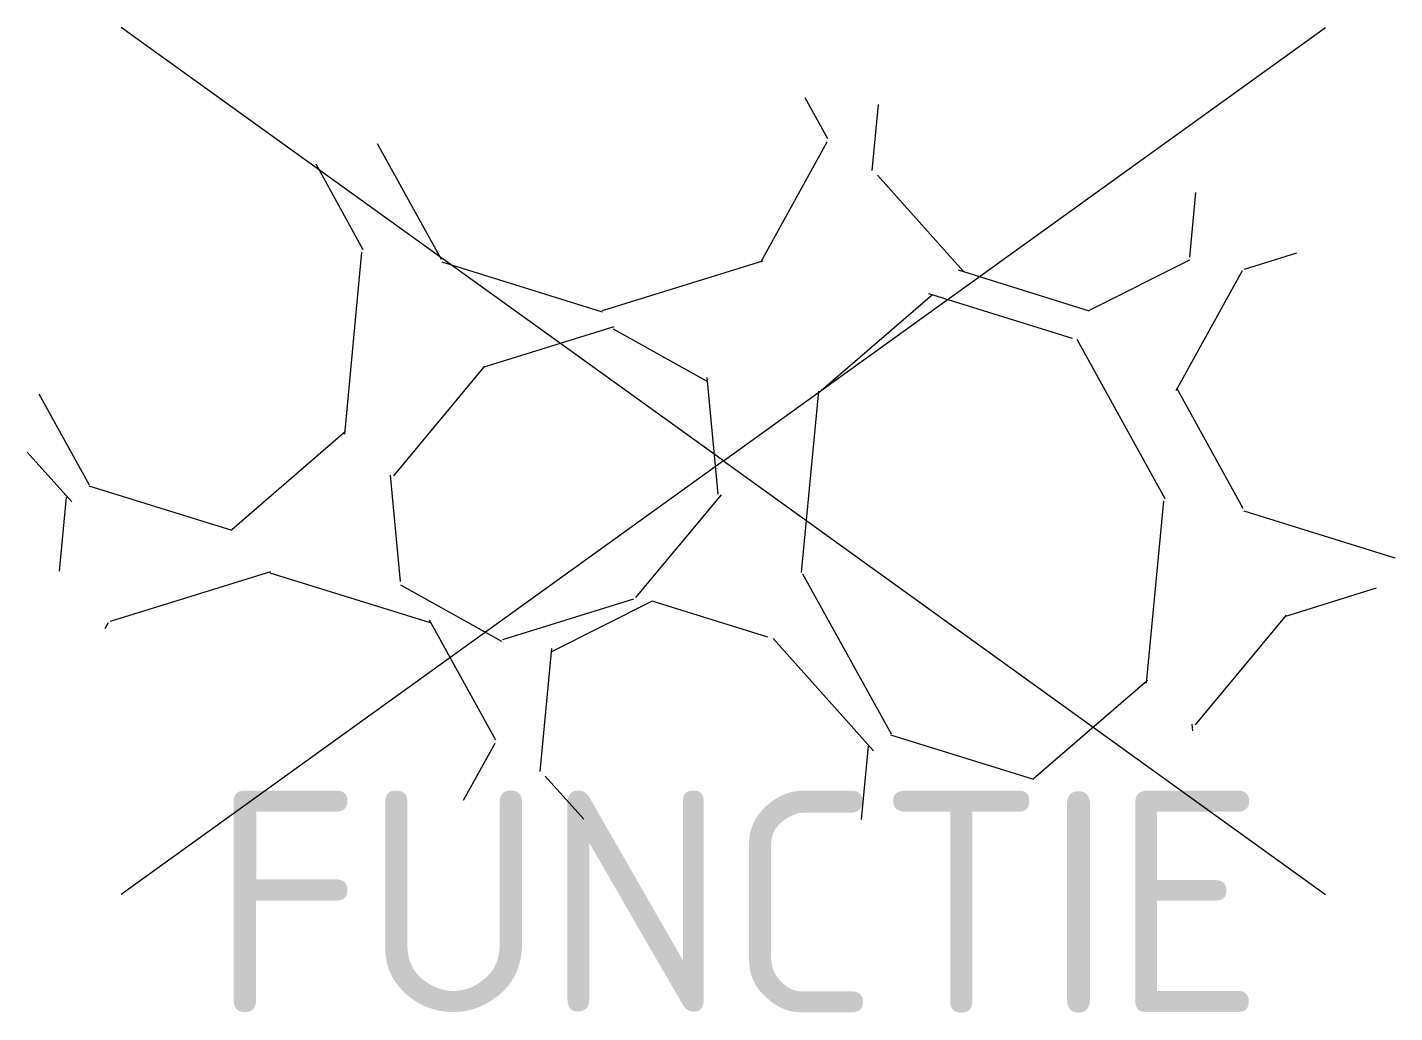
# Model space of a CAD drawing. Extents: x -5.7 to 5.5, y -4.5 to 3.5.
import ezdxf
from ezdxf.enums import TextEntityAlignment as Align

# ---------------------------------------------------------------- set-up
doc = ezdxf.new("R2010")
doc.units = 0
doc.styles.add('NLCS-ISO', font='NLCS-ISO.ttf')

msp = doc.modelspace()

# ---------------------------------------------------------------- linework, layer by layer
for q in [(-4.895, 3.524), (4.895, 3.524), (-4.895, -3.524), (4.895, -3.524)]:
    msp.add_line((0, 0), q)
at = {"ltscale": 0.1}
for p, q in [((0.849, 2.617), (0.664, 2.952)), ((1.21, 2.362), (1.261, 2.898)), ((-2.813, 2.579), (-2.294, 1.64)), ((0.304, 1.616), (0.844, 2.593)), ((-2.926, 1.716), (-3.31, 2.411)), ((1.951, 1.541), (1.252, 2.324)), ((3.791, 1.656), (3.841, 2.183)), ((-3.077, 0.218), (-2.937, 1.697)), ((4.657, 1.688), (4.232, 1.556)), ((-2.287, 1.617), (-0.984, 1.213)), ((-0.982, 1.223), (0.32, 1.627)), ((2.976, 1.225), (3.792, 1.635)), ((1.908, 1.552), (2.973, 1.221)), ((4.216, 1.546), (3.677, 0.569)), ((0.776, 0.555), (1.699, 1.353)), ((2.838, 0.996), (1.669, 1.359)), ((-0.89, 1.09), (-1.956, 0.759)), ((-0.125, 0.644), (-0.893, 1.07)), ((3.59, -0.308), (2.875, 0.986)), ((-2.678, -0.121), (-1.938, 0.769)), ((-0.042, -0.271), (-0.132, 0.677)), ((0.635, -0.907), (0.775, 0.568)), ((3.682, 0.593), (4.222, -0.384)), ((-5.562, 0.546), (-5.153, -0.195)), ((-3.995, -0.557), (-3.07, 0.243)), ((-5.296, -0.332), (-5.657, 0.071)), ((-5.157, -0.203), (-3.995, -0.564)), ((-2.623, -0.981), (-2.705, -0.117)), ((-5.394, -0.897), (-5.337, -0.295)), ((-0.71, -1.11), (-0.015, -0.275)), ((3.439, -1.807), (3.579, -0.328)), ((4.229, -0.407), (5.456, -0.788)), ((-3.681, -0.902), (-4.983, -1.306)), ((-2.381, -1.316), (-3.683, -0.912)), ((0.644, -0.917), (1.363, -2.219)), ((-1.8, -1.467), (-2.621, -1.011)), ((5.305, -1.034), (4.56, -1.266)), ((-1.793, -1.451), (-0.728, -1.12)), ((-1.393, -1.548), (-0.575, -1.137)), ((0.362, -1.433), (-0.578, -1.141)), ((-4.999, -1.317), (-5.026, -1.366)), ((-1.85, -2.271), (-2.389, -1.294)), ((3.838, -2.145), (4.578, -1.255)), ((1.22, -2.356), (0.405, -1.444)), ((-1.489, -2.525), (-1.394, -1.525)), ((2.521, -2.582), (3.446, -1.781)), ((3.816, -2.195), (3.811, -2.141)), ((-2.111, -2.758), (-1.855, -2.294)), ((1.122, -2.914), (1.179, -2.319)), ((1.359, -2.227), (2.521, -2.588)), ((-1.135, -2.912), (-1.447, -2.563))]:
    msp.add_line(p, q, dxfattribs=at)

# ---------------------------------------------------------------- texts
at = {"style": 'NLCS-ISO', "flags": 1}
msp.add_attdef('FUNCTIE', text='', height=1.8, dxfattribs=at).set_placement((0.116, -3.585), align=Align.MIDDLE_CENTER)

doc.saveas('drawing.dxf')
